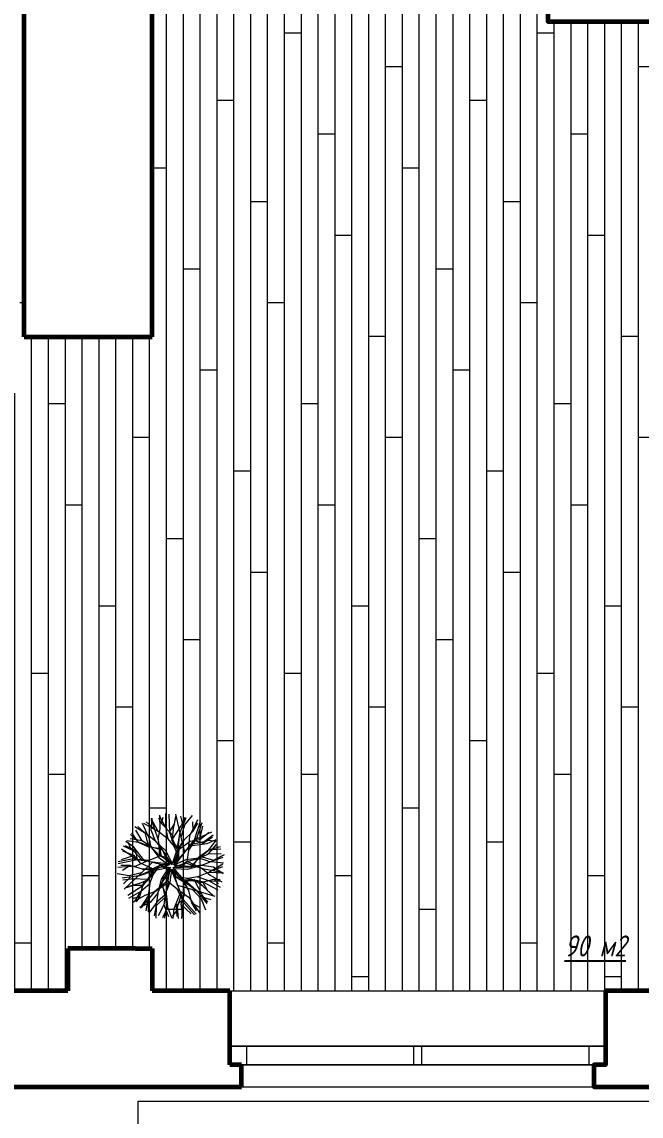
# Model space of a CAD drawing. Header units: millimetres. Extents: x 653176 to 972033, y 753746 to 925850.
# Drawn here: x 773202 to 776876, y 761773 to 768268 of the extents above; entities that cross this region are included whole.
import ezdxf

# ---------------------------------------------------------------- set-up
doc = ezdxf.new("R2010")
doc.units = ezdxf.units.MM
doc.header["$LTSCALE"] = 10
for name, color, linetype, lineweight in [('!обводка помещений', 10, 'Continuous', 20), ('wall', 95, 'Continuous', 60), ('Y-DOOR', 3, 'Continuous', 0), ('ГЕНПЛАН-озеленение', 74, 'Continuous', 20), ('Текст', 132, 'Continuous', 25)]:
    doc.layers.add(name, color=color, linetype=linetype, lineweight=lineweight)
doc.styles.add('ГОСТ тип А', font='gost_a.shx', dxfattribs={"oblique": 15, "height": 125})

# ---------------------------------------------------------------- blocks, each defined once
blk = doc.blocks.new('дерев')
at = {"layer": 'ГЕНПЛАН-озеленение', "lineweight": 0}
for p, q in [((681851, 201956), (682028, 201326)), ((682028, 201326), (682152, 201896)), ((682306, 201313), (682132, 201947)), ((682434, 201214), (682574, 201916)), ((682732, 201375), (682537, 201913)), ((681101, 201176), (680627, 201521)), ((681435, 200855), (680946, 201500)), ((681022, 201528), (681289, 201192)), ((681190, 201178), (681182, 201644)), ((681427, 200663), (681382, 201799)), ((681705, 201105), (681391, 201693)), ((681574, 201367), (681411, 201690)), ((681900, 201045), (681574, 201367)), ((681714, 201880), (681900, 201045)), ((681800, 200872), (682169, 201541)), ((682169, 201541), (682006, 201821)), ((682169, 201541), (682223, 201835)), ((682434, 201214), (682984, 201772)), ((682522, 200867), (682588, 201852)), ((682555, 201360), (682860, 201814)), ((682667, 200805), (682732, 201375)), ((682942, 201064), (683042, 201790)), ((683044, 201290), (683445, 201732)), ((683068, 201339), (683312, 201709)), ((683279, 200994), (683451, 201572)), ((683478, 200954), (683670, 201500)), ((683743, 201441), (683482, 200989)), ((680686, 200450), (680262, 201063)), ((680596, 200307), (680282, 200896)), ((680845, 200361), (680322, 201144)), ((681009, 200613), (680429, 201271)), ((680797, 200784), (680472, 201097)), ((680797, 200784), (680697, 201213)), ((681427, 200663), (681101, 201176)), ((681895, 200638), (681289, 201192)), ((681782, 200022), (681435, 200855)), ((681435, 200855), (681781, 200184)), ((681705, 201105), (681895, 200638)), ((681781, 200184), (681900, 201045)), ((681900, 201045), (681871, 200333)), ((682028, 201326), (682069, 200744)), ((682069, 200744), (682434, 201214)), ((682522, 200867), (682306, 201313)), ((682592, 200026), (682522, 200867)), ((682522, 200867), (682669, 200085)), ((682667, 200805), (683068, 201339)), ((682942, 201064), (682970, 200598)), ((682970, 200598), (683279, 200994)), ((683482, 200989), (683025, 200654)), ((683065, 200608), (683044, 201290)), ((683065, 200608), (683478, 200954)), ((683279, 200994), (683822, 201243)), ((683478, 200954), (684004, 201183)), ((683717, 200611), (684121, 200963)), ((683755, 200804), (684051, 201171)), ((683768, 200166), (684346, 200871)), ((683812, 200637), (684225, 200982)), ((683919, 200787), (683960, 201115)), ((680415, 200164), (679910, 200349)), ((680845, 200361), (679945, 200509)), ((680596, 200307), (680059, 200533)), ((680834, 200330), (680485, 200095)), ((681072, 200353), (680596, 200307)), ((680686, 200450), (681265, 199954)), ((681339, 200486), (680797, 200784)), ((681456, 199916), (680845, 200361)), ((681265, 199954), (681009, 200613)), ((681681, 200131), (681072, 200353)), ((681681, 200131), (681339, 200486)), ((681339, 200486), (681706, 200191)), ((681456, 199916), (681427, 200663)), ((681706, 200191), (681895, 200638)), ((681895, 200638), (681766, 200166)), ((681893, 200330), (681801, 199764)), ((681871, 200333), (681853, 200035)), ((682069, 200744), (681893, 200330)), ((682223, 199523), (682475, 200371)), ((682314, 200216), (682667, 200805)), ((682496, 200315), (682391, 200149)), ((682475, 200371), (682403, 199905)), ((682475, 200371), (683065, 200608)), ((682667, 200805), (682479, 200357)), ((682479, 200357), (682761, 200485)), ((683025, 200654), (682496, 200315)), ((682669, 200085), (682970, 200598)), ((682970, 200598), (682728, 200008)), ((683423, 200013), (683755, 200804)), ((683565, 200133), (683812, 200637)), ((683647, 199974), (683845, 200408)), ((683746, 200191), (683717, 200611)), ((683845, 200408), (684310, 200760)), ((683845, 200408), (684512, 200386)), ((683924, 200259), (684667, 200320)), ((680299, 200031), (679833, 200103)), ((680308, 199716), (679846, 200057)), ((680372, 199523), (679885, 199869)), ((680232, 200182), (679927, 200053)), ((680485, 200095), (679979, 200268)), ((681150, 200139), (680299, 200031)), ((680975, 200202), (680415, 200164)), ((681265, 199954), (681494, 199438)), ((682106, 199411), (681456, 199916)), ((681456, 199916), (681913, 199647)), ((681824, 199720), (681681, 200131)), ((681766, 200166), (681892, 199797)), ((682122, 199467), (681782, 200022)), ((681853, 200035), (682219, 199500)), ((681892, 199797), (682182, 199569)), ((682182, 199569), (682314, 200216)), ((682219, 199500), (682592, 200026)), ((682391, 200149), (682314, 199549)), ((682314, 199549), (683077, 199860)), ((682383, 199804), (682355, 199507)), ((682728, 200008), (682361, 199526)), ((682644, 200066), (682383, 199804)), ((682403, 199905), (682644, 200066)), ((683077, 199860), (682616, 199597)), ((683206, 200006), (682644, 200066)), ((683077, 199860), (683768, 200166)), ((683077, 199860), (683738, 199511)), ((683151, 199557), (683647, 199974)), ((683924, 200259), (683206, 200006)), ((683206, 200006), (683905, 199898)), ((683629, 199676), (684158, 199996)), ((683768, 200166), (684707, 200227)), ((683905, 199898), (684764, 200071)), ((684158, 199996), (684592, 200121)), ((684158, 199996), (684580, 199868)), ((680233, 199172), (679650, 199298)), ((680308, 199716), (679739, 199610)), ((679753, 199702), (680275, 199702)), ((680372, 199523), (679786, 199384)), ((680814, 199531), (680233, 199172)), ((680275, 199702), (680793, 199474)), ((680814, 199531), (680308, 199716)), ((680870, 199454), (680372, 199523)), ((680480, 199197), (680870, 199454)), ((680793, 199474), (681352, 199185)), ((681314, 199139), (680814, 199531)), ((680860, 198931), (681465, 199450)), ((681554, 199412), (680860, 198931)), ((680870, 199454), (681502, 199539)), ((681465, 199450), (680870, 199454)), ((681324, 199149), (681073, 199329)), ((682174, 199344), (681314, 199139)), ((681314, 199139), (681754, 199310)), ((681494, 199438), (681851, 199343)), ((681754, 199310), (681494, 199438)), ((681502, 199539), (682102, 199462)), ((682155, 199286), (681529, 199077)), ((681549, 199177), (682106, 199411)), ((682196, 199352), (681554, 199412)), ((681801, 199764), (682223, 199523)), ((681913, 199647), (681801, 199764)), ((682102, 199462), (681824, 199720)), ((681851, 199343), (682122, 199467)), ((681915, 198768), (682196, 199352)), ((682273, 199285), (681963, 198713)), ((682103, 198921), (682155, 199286)), ((682177, 198859), (682174, 199344)), ((682287, 199270), (682203, 198901)), ((682330, 199300), (682218, 198483)), ((682517, 199112), (682273, 199285)), ((682521, 198712), (682287, 199270)), ((682811, 198933), (682330, 199300)), ((682982, 199456), (682335, 199407)), ((682335, 199407), (682605, 198821)), ((682773, 199637), (682353, 199392)), ((682353, 199392), (682961, 198750)), ((682355, 199507), (683006, 199524)), ((682361, 199526), (682723, 199638)), ((682756, 199542), (682414, 199404)), ((682414, 199404), (682908, 198966)), ((682616, 199597), (682773, 199637)), ((682723, 199638), (683151, 199557)), ((683138, 199466), (682756, 199542)), ((683217, 199274), (682773, 199637)), ((683231, 199291), (682982, 199456)), ((683006, 199524), (683901, 199408)), ((683483, 199118), (683138, 199466)), ((683901, 199408), (683146, 199444)), ((683146, 199444), (683833, 198910)), ((683151, 199557), (683629, 199676)), ((683629, 199676), (683190, 199505)), ((683190, 199505), (683483, 199118)), ((683487, 198915), (683217, 199274)), ((683833, 198910), (683231, 199291)), ((683483, 199118), (684265, 199366)), ((683738, 199511), (684346, 199536)), ((683738, 199511), (684745, 198982)), ((683901, 199408), (684704, 199509)), ((684690, 199429), (684265, 199366)), ((684303, 199459), (684710, 199233)), ((684346, 199536), (684881, 199775)), ((680179, 199168), (679736, 199195)), ((680480, 199197), (679802, 198920)), ((680605, 198682), (679846, 198879)), ((680418, 198714), (679871, 198751)), ((680316, 198859), (679947, 198421)), ((680860, 198931), (679975, 198496)), ((680842, 199088), (680179, 199168)), ((680842, 199088), (680316, 198859)), ((680860, 198931), (680582, 198522)), ((680842, 199088), (681324, 199149)), ((681529, 199077), (680842, 199088)), ((681352, 199185), (681549, 199177)), ((681641, 198655), (682177, 198859)), ((681649, 198635), (681915, 198768)), ((681846, 198627), (682103, 198921)), ((682203, 198901), (681918, 198571)), ((682221, 199014), (682177, 198859)), ((682218, 198483), (682221, 199014)), ((682280, 198299), (682613, 198756)), ((682613, 198756), (682517, 199112)), ((682961, 198750), (682594, 199045)), ((682594, 199045), (682613, 198756)), ((682605, 198821), (683368, 198460)), ((682903, 198759), (682811, 198933)), ((682961, 198750), (682872, 198120)), ((682932, 198131), (682903, 198759)), ((682908, 198966), (683241, 198366)), ((682948, 198753), (682917, 198445)), ((683241, 198366), (682948, 198753)), ((683982, 199050), (683483, 199118)), ((684012, 198659), (683487, 198915)), ((683487, 198915), (683712, 198363)), ((683733, 199084), (684128, 198429)), ((683833, 198910), (684275, 199031)), ((684649, 198654), (683833, 198910)), ((683982, 199050), (684649, 199027)), ((684275, 199031), (684636, 199011)), ((680605, 198682), (679926, 198452)), ((680582, 198522), (680121, 198054)), ((680710, 198275), (680155, 198097)), ((680453, 198289), (680172, 198188)), ((680253, 197806), (680710, 198275)), ((680453, 198289), (680293, 198008)), ((680388, 197726), (681017, 198303)), ((681218, 198304), (680453, 198289)), ((681194, 198601), (680605, 198682)), ((680710, 198275), (681194, 198601)), ((681017, 198303), (680901, 197861)), ((681017, 198303), (681649, 198635)), ((681823, 198632), (681017, 198303)), ((681064, 198105), (681372, 198503)), ((681194, 198601), (681641, 198655)), ((681372, 198503), (681196, 197701)), ((681372, 198503), (681846, 198627)), ((681854, 198563), (681372, 198503)), ((681963, 198713), (681415, 197996)), ((681415, 197996), (681823, 198632)), ((682218, 198483), (681585, 198085)), ((681918, 198571), (681782, 198097)), ((681782, 198097), (681854, 198563)), ((682280, 198299), (681837, 197748)), ((681918, 198571), (682031, 197933)), ((682218, 198483), (682138, 197732)), ((682140, 197550), (682280, 198299)), ((682910, 198207), (682521, 198712)), ((683368, 198460), (682617, 198724)), ((682617, 198724), (682910, 198207)), ((683328, 197998), (682910, 198207)), ((682910, 198207), (683100, 197741)), ((683241, 198366), (683703, 198025)), ((683241, 198366), (683503, 197752)), ((683368, 198460), (683862, 198424)), ((683368, 198460), (684187, 197911)), ((683712, 198363), (683921, 197608)), ((683712, 198363), (684250, 197891)), ((683862, 198424), (684498, 198258)), ((684646, 198497), (684012, 198659)), ((684012, 198659), (684444, 198266)), ((684128, 198429), (684452, 198431)), ((684128, 198429), (684355, 198236)), ((681585, 198085), (680624, 197478)), ((680901, 197861), (680703, 197558)), ((681064, 198105), (680711, 197538)), ((681038, 197302), (681196, 197701)), ((681415, 197996), (681101, 197250)), ((681585, 198085), (681303, 197546)), ((681837, 197748), (681558, 196917)), ((682138, 197732), (681721, 196888)), ((681782, 198097), (681795, 197479)), ((682031, 197933), (682309, 197544)), ((682138, 197732), (682459, 196879)), ((682170, 197738), (682548, 197554)), ((682178, 198108), (682696, 197424)), ((682210, 197924), (682523, 197459)), ((682872, 198120), (682964, 197589)), ((682872, 198120), (683473, 197797)), ((682993, 197568), (682932, 198131)), ((683100, 197741), (683044, 197147)), ((683100, 197741), (683513, 197304)), ((683328, 197998), (683907, 197549)), ((683473, 197797), (683655, 197228)), ((683503, 197752), (683702, 197355)), ((683703, 198025), (684267, 197925)), ((683778, 198185), (684019, 197694)), ((681258, 197623), (680858, 197383)), ((681303, 197546), (681242, 196964)), ((681795, 197479), (681474, 197178)), ((681795, 197479), (681687, 197041)), ((682140, 197550), (681821, 196876)), ((682309, 197544), (681956, 196977)), ((682309, 197544), (682381, 196966)), ((682523, 197459), (682616, 196928)), ((682548, 197554), (682651, 197028)), ((682600, 197291), (682863, 197092)), ((682696, 197424), (682867, 196985)), ((682964, 197589), (682900, 197019)), ((682964, 197589), (683341, 197150)), ((683254, 197116), (682993, 197568))]:
    blk.add_line(p, q, dxfattribs=at)

msp = doc.modelspace()

# ---------------------------------------------------------------- hatches: boundary and pattern name
at = {"layer": 'Y-DOOR', "lineweight": 5}
h = msp.add_hatch(dxfattribs=at)
h.set_pattern_fill('WOODS_BOARD', color=256, scale=100, angle=90, pattern_type=2)
h.set_pattern_definition([(90, (-40, 2e-15), (-100, 6e-15), []), (180, (-40, 2e-15), (-400, -400), [100, -1400]), (180, (-240, 600), (-400, -400), [100, -1400])])
h.paths.add_polyline_path([(776325.4, 770817.6), (768075.7, 770817.6), (768075.4, 762517.6), (768415.4, 762517.6), (768415.4, 762187.6), (772595.4, 762187.6), (772595.4, 762517.6), (773475.4, 762517.6), (773475.4, 762767.6), (773975.4, 762767.6), (773975.4, 762517.6), (777175.4, 762517.6), (777175.4, 762767.6), (777675.4, 762767.6), (777675.4, 768267.6), (776325.4, 768267.6)])
h.paths.add_polyline_path([(770741.4, 769213, -0.058434), (770743.1, 769227.2), (770743.1, 769309), (770877.4, 769309), (770875.2, 769500.6), (773179.9, 769500.6), (773179.9, 769245.3, -0.098279), (773189.2, 769198.5), (773189.2, 768450.5, -0.140371), (773179.9, 768418.1), (773179.9, 768360.5, -0.140371), (773189.2, 768328.1), (773189.2, 767736.5), (773189.2, 767430.5, -0.140371), (773179.9, 767398.1), (773179.9, 767340.5, -0.140371), (773189.2, 767308.1), (773189.2, 766961.3), (773189.2, 766315.4, -0.098279), (773179.9, 766268.6), (773179.9, 766064.6), (772960.1, 766064.6, -0.218972), (772913.6, 766043.2), (772087.5, 766043.2, -0.218972), (772041.1, 766064.6), (771966.6, 766064.6), (771966.6, 766336, -0.054621), (771965.1, 766349.3), (771965.1, 766961.3), (771965.1, 767308.1, -0.054621), (771966.6, 767321.3), (771966.6, 767417.2, -0.054621), (771965.1, 767430.5), (771965.1, 767736.5), (771965.1, 768328.1, -0.054621), (771966.6, 768341.4), (771966.6, 768398.1), (771916.3, 768398.1, -0.13642), (771884.7, 768389.3), (771065.3, 768389.3, -0.13642), (771033.7, 768398.1), (770743.1, 768398.1), (770743.1, 768494.6, -0.058434), (770741.4, 768508.7)], flags=16)
h.paths.add_polyline_path([(771436.4, 767164.2, -1), (770029.2, 767164.2, -1)], flags=16)
h.paths.add_polyline_path([(771948.9, 769409.5, -0.414214), (772010.1, 769470.7), (772913.6, 769470.7, -0.414214), (772974.8, 769409.5), (772974.8, 769332.3, -0.015524), (772974.5, 769320.9, -0.182824), (772921, 769202.5), (772908.5, 769190, 0.198912), (772822, 769225.9), (772003.6, 769225.9, -0.414214), (771948.9, 769292.9)], flags=0)
h.paths.add_polyline_path([(771948.9, 769292.9, -0.05068), (771948.9, 769280.6)], flags=0)
h.paths.add_polyline_path([(773215.4, 769465.7), (773975.4, 769465.7), (773975.4, 766397.6), (773215.4, 766397.6)], flags=16)
h.paths.add_polyline_path([(770200.5, 764788.5), (772998.3, 764788.5), (772998.3, 762838.5), (770200.5, 762838.5)], flags=16)

# ---------------------------------------------------------------- linework, layer by layer
at = {"layer": '!обводка помещений', "color": 7}
for p, q in [((774435.4, 762517.6), (776665.4, 762517.6)), ((774435.4, 762187.6), (774435.4, 762267.6)), ((776665.4, 762187.6), (776665.4, 762267.6)), ((774505.4, 761947.6), (774505.4, 762077.6)), ((776595.4, 761947.6), (776595.4, 762077.6)), ((772525.4, 761947.6), (774505.4, 761947.6)), ((774505.4, 761947.6), (776595.4, 761947.6)), ((776595.4, 761947.6), (778565.4, 761947.6))]:
    msp.add_line(p, q, dxfattribs=at)
at = {"layer": '!обводка помещений', "color": 7, "linetype": 'Continuous'}
for p, q in [((774535.4, 762187.6), (774535.4, 762077.6)), ((774535.4, 762187.6), (774535.4, 762077.6)), ((776565.4, 762187.6), (776565.4, 762077.6))]:
    msp.add_line(p, q, dxfattribs=at)
at = {"layer": '!обводка помещений', "color": 7}
for points in [[(774435.4, 762077.6), (776665.4, 762077.6), (776665.4, 762187.6), (774435.4, 762187.6)], [(775525.4, 762077.6), (775575.4, 762077.6), (775575.4, 762187.6), (775525.4, 762187.6)]]:
    msp.add_lwpolyline(points, close=True, dxfattribs=at)
at = {"layer": '!обводка помещений', "color": 7, "linetype": 'Continuous'}
msp.add_lwpolyline([(776665.4, 762187.6), (776665.4, 762077.6), (774435.4, 762077.6), (774435.4, 762187.6)], close=True, dxfattribs=at)
msp.add_lwpolyline([(776665.4, 762187.6), (776665.4, 762077.6), (774435.4, 762077.6), (774435.4, 762187.6)], close=True, dxfattribs=at)
at = {"layer": '!обводка помещений', "color": 7, "lineweight": 20}
msp.add_lwpolyline([(773892.5, 761676.6), (773892.5, 761862.6), (777451.5, 761862.6), (777451.5, 761676.6)], dxfattribs=at)
at = {"layer": 'wall'}
for p, q in [((773215.4, 766397.6), (773215.4, 769465.7)), ((773975.4, 766397.6), (773975.4, 769465.7)), ((773215.4, 766397.6), (773975.4, 766397.6)), ((773875.4, 762767.6), (773475.4, 762767.6)), ((773475.4, 762767.6), (773475.4, 762517.6)), ((773875.4, 762767.6), (773975.4, 762767.6)), ((773975.4, 762767.6), (773975.4, 762517.6)), ((773475.4, 762517.6), (772595.4, 762517.6)), ((774435.4, 762517.6), (773975.4, 762517.6)), ((774435.4, 762077.6), (774435.4, 762517.6)), ((777175.4, 762517.6), (776665.4, 762517.6)), ((774505.4, 762077.6), (774435.4, 762077.6)), ((774505.4, 761947.6), (774505.4, 762077.6)), ((772525.4, 761947.6), (774505.4, 761947.6))]:
    msp.add_line(p, q, dxfattribs=at)
for points in [[(777675.4, 768267.6), (776325.4, 768267.6), (776325.4, 770817.6)], [(776665.4, 762517.6), (776665.4, 762077.6), (776595.4, 762077.6), (776595.4, 761947.6), (778885.4, 761947.6), (778885.4, 766997.6), (780159.9, 766997.6)]]:
    msp.add_lwpolyline(points, dxfattribs=at)

# ---------------------------------------------------------------- block references
at = {"layer": 'ГЕНПЛАН-озеленение', "color": 7, "lineweight": 5, "xscale": -0.1232000010914107, "yscale": 0.1232000010914107, "zscale": 0.1232000010914107, "rotation": 15.51727327471539}
msp.add_blockref('дерев', (861653.1, 762068.7), dxfattribs=at)

# ---------------------------------------------------------------- texts
at = {"layer": 'Текст', "ltscale": 150, "insert": (776420.9, 762783.4), "char_height": 125, "attachment_point": 4, "style": 'ГОСТ тип А'}
msp.add_mtext('{\\L90 м2}', dxfattribs=at)

doc.saveas('drawing.dxf')
